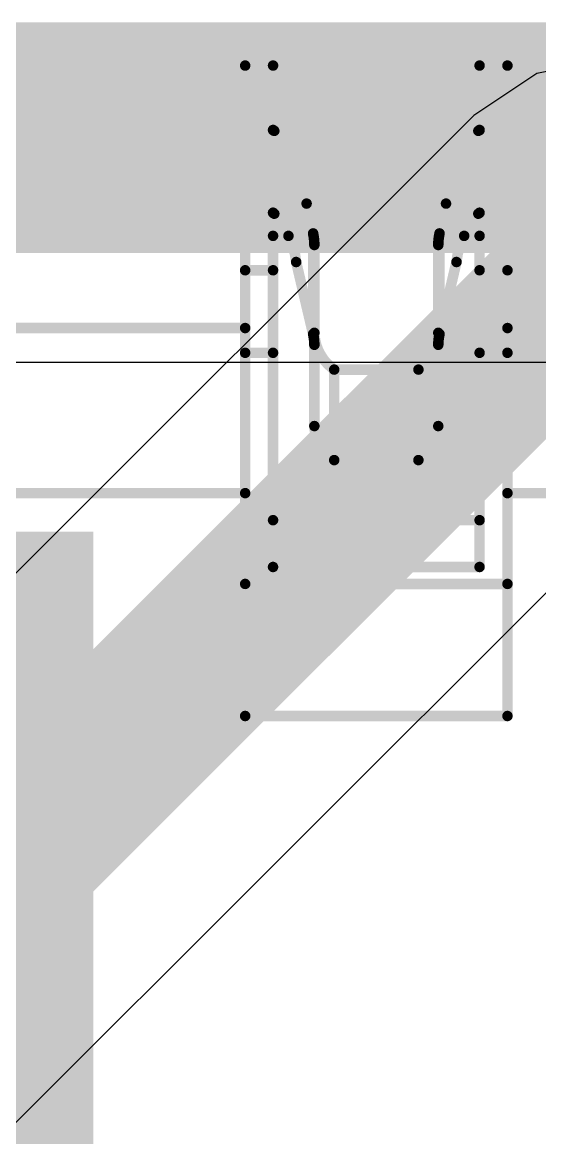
# Model space of a CAD drawing. Header units: inches. Extents: x -11 to 5433, y -4 to 5447.
# Drawn here: x 8.151 to 8.778, y 28.544 to 29.895 of the extents above; entities that cross this region are included whole.
import ezdxf

# ---------------------------------------------------------------- set-up
doc = ezdxf.new("R2010")
doc.units = ezdxf.units.IN
for name, color, linetype in [('Bottom Layer', 5, 'Continuous'), ('Ground', 16, 'Continuous'), ('Mechanical 4', 56, 'Continuous'), ('Top Layer', 1, 'Continuous'), ('Top Solder', 216, 'Continuous')]:
    doc.layers.add(name, color=color, linetype=linetype)

# ---------------------------------------------------------------- blocks, each defined once
blk = doc.blocks.new('QTH_030_01_L_D_A_K_TR_157')
at = {"layer": 'Top Solder'}
blk.add_hatch(color=216, dxfattribs=at).paths.add_polyline_path([(7.07339962, 0.42160063), (9.81659962, 0.42160063), (9.81659962, -0.42160063), (7.07339962, -0.42160063)])

msp = doc.modelspace()

# ---------------------------------------------------------------- linework, layer by layer
at = {"layer": 'Bottom Layer'}
msp.add_line((5.61242464, 29.48371802), (14.1753209, 29.48371802), dxfattribs=at)
msp.add_lwpolyline([(5.34190194, 29.7556428, 0.2794, 0.2794, 0), (14.2879572, 29.7556428, 0.2794, 0.2794, 0)], format="xyseb", dxfattribs=at)
at = {"layer": 'Ground'}
for p, q in [((8.86425456, 29.85137794), (8.77419886, 29.83346586)), ((8.77419886, 29.83346586), (8.69785662, 29.78245504)), ((8.69785662, 29.78245504), (7.27968826, 28.36428414)), ((7.612484139999999, 28.03148826), (8.9617296, 29.38073118))]:
    msp.add_line(p, q, dxfattribs=at)
for points in [[(7.188199999999999, 27.94, 0.2076069, 0.2076069, 0), (8.86425456, 29.61605456, 0.2076069, 0.2076069, 0)], [(8.86425456, 29.61605456, 0.2076069, 0.2076069, 0), (21.26014544, 29.61605456, 0.2076069, 0.2076069, 0)]]:
    msp.add_lwpolyline(points, format="xyseb", dxfattribs=at)
msp.add_lwpolyline([(8.8123522, 29.61605456, 0.10380218, 0.10380218, 1), (8.916156919999999, 29.61605456, 0.10380218, 0.10380218, 1)], format="xyseb", close=True, dxfattribs=at)
msp.add_lwpolyline([(8.8123522, 29.61605456, 0.10380218, 0.10380218, 1), (8.916156919999999, 29.61605456, 0.10380218, 0.10380218, 1)], format="xyseb", close=True, dxfattribs=at)
at = {"layer": 'Mechanical 4'}
for points in [[(8.421154099999999, 29.84294514, 0.0127, 0.0127, 0), (8.7386541, 29.84294514, 0.0127, 0.0127, 0)], [(8.421154099999999, 29.0549457, 0.0127, 0.0127, 0), (8.421154099999999, 29.84294514, 0.0127, 0.0127, 0)], [(8.45490562, 29.23548127999999, 0.0127, 0.0127, 0), (8.45490562, 29.84294514, 0.0127, 0.0127, 0)], [(8.70490512, 29.23548127999999, 0.0127, 0.0127, 0), (8.70490512, 29.84294514, 0.0127, 0.0127, 0)], [(8.7386541, 29.0549457, 0.0127, 0.0127, 0), (8.7386541, 29.84294514, 0.0127, 0.0127, 0)], [(8.454999599999999, 29.764609, 0.0127, 0.0127, -0.03260548552301488), (8.45490308, 29.76474616, 0.0127, 0.0127, 0)], [(8.45490562, 29.76494682, 0.0127, 0.0127, 0), (8.70490512, 29.76494682, 0.0127, 0.0127, 0)], [(8.455070719999998, 29.76453788, 0.0127, 0.0127, -0.02828759415295775), (8.45500214, 29.764609, 0.0127, 0.0127, 0)], [(8.455164700000001, 29.76445914, 0.0127, 0.0127, -0.02675080198802391), (8.455070719999998, 29.76453788, 0.0127, 0.0127, 0)], [(8.45528916, 29.76437278, 0.0127, 0.0127, -0.02199381113149003), (8.455164700000001, 29.76445914, 0.0127, 0.0127, 0)], [(8.4554568, 29.76427626, 0.0127, 0.0127, -0.01668692770007243), (8.45528916, 29.76437278, 0.0127, 0.0127, 0)], [(8.455659999999998, 29.76416958, 0.0127, 0.0127, -0.009375562025049172), (8.45545426, 29.76427626, 0.0127, 0.0127, 0)], [(8.45589876, 29.76405528, 0.0127, 0.0127, -0.005205298960555156), (8.455659999999998, 29.76416704, 0.0127, 0.0127, 0)], [(8.45589876, 29.76405528, 0.0127, 0.0127, 0), (8.456155299999999, 29.7639359, 0.0127, 0.0127, 0)], [(8.456155299999999, 29.7639359, 0.0127, 0.0127, 0), (8.45642454, 29.76381652, 0.0127, 0.0127, 0)], [(8.45642454, 29.66343572, 0.0127, 0.0127, 0), (8.45642454, 29.76381652, 0.0127, 0.0127, 0)], [(8.45642454, 29.76381652, 0.0127, 0.0127, -0.1798941776662689), (8.495532919999999, 29.67571154, 0.0127, 0.0127, 0)], [(8.66427782, 29.67571154, 0.0127, 0.0127, -0.1798941776662689), (8.703386199999999, 29.76381652, 0.0127, 0.0127, 0)], [(8.703386199999999, 29.76381652, 0.0127, 0.0127, 0), (8.70389674, 29.76405274, 0.0127, 0.0127, 0)], [(8.703386199999999, 29.66343572, 0.0127, 0.0127, 0), (8.703386199999999, 29.76381652, 0.0127, 0.0127, 0)], [(8.70389674, 29.76405274, 0.0127, 0.0127, 0), (8.704132959999999, 29.7641645, 0.0127, 0.0127, 0)], [(8.70434378, 29.76427118, 0.0127, 0.0127, -0.007070259504887564), (8.704132959999999, 29.7641645, 0.0127, 0.0127, 0)], [(8.70451904, 29.76437024, 0.0127, 0.0127, -0.0122088184854346), (8.70434124, 29.76427118, 0.0127, 0.0127, 0)], [(8.70466128, 29.76446168, 0.0127, 0.0127, -0.02261983001295325), (8.70452158, 29.76437024, 0.0127, 0.0127, 0)], [(8.7047578, 29.76454042, 0.0127, 0.0127, -0.03188108965955178), (8.70465874, 29.76446168, 0.0127, 0.0127, 0)], [(8.70482384, 29.76461408, 0.0127, 0.0127, -0.03744577973303915), (8.7047578, 29.76454042, 0.0127, 0.0127, 0)], [(8.704869559999999, 29.76468012, 0.0127, 0.0127, -0.03268866419678517), (8.70482384, 29.76461154, 0.0127, 0.0127, 0)], [(8.704902579999999, 29.76474616, 0.0127, 0.0127, -0.01323434501711509), (8.70486702, 29.76468012, 0.0127, 0.0127, 0)], [(8.495532919999999, 29.67571154, 0.0127, 0.0127, 0), (8.66427782, 29.67571154, 0.0127, 0.0127, 0)], [(8.495532919999999, 29.67571154, 0.0127, 0.0127, 0), (8.503386599999999, 29.6396156, 0.0127, 0.0127, 0)], [(8.656424139999999, 29.6396156, 0.0127, 0.0127, 0), (8.66427782, 29.67571154, 0.0127, 0.0127, 0)], [(8.45500214, 29.6644949, 0.0127, 0.0127, -0.02859692936621987), (8.45490308, 29.66467777999999, 0.0127, 0.0127, 0)], [(8.455164700000001, 29.66429678, 0.0127, 0.0127, -0.05432141874884661), (8.45500468, 29.66449744, 0.0127, 0.0127, 0)], [(8.45528916, 29.6641774, 0.0127, 0.0127, -0.02338615132923536), (8.455164700000001, 29.66429424, 0.0127, 0.0127, 0)], [(8.45545426, 29.66405294, 0.0127, 0.0127, -0.01856230598276281), (8.45528916, 29.66417994, 0.0127, 0.0127, 0)], [(8.455659999999998, 29.66390816, 0.0127, 0.0127, -0.01073692509191091), (8.45545426, 29.6640504, 0.0127, 0.0127, 0)], [(8.45589876, 29.66375576, 0.0127, 0.0127, -0.006054831016235098), (8.455662539999999, 29.66390816, 0.0127, 0.0127, 0)], [(8.45589876, 29.6637583, 0.0127, 0.0127, 0), (8.456155299999999, 29.66359828, 0.0127, 0.0127, 0)], [(8.456155299999999, 29.66359828, 0.0127, 0.0127, 0), (8.45642454, 29.66343572, 0.0127, 0.0127, 0)], [(8.45642454, 29.66343826, 0.0127, 0.0127, -0.1625908253546253), (8.48286594, 29.6049446, 0.0127, 0.0127, 0)], [(8.6769448, 29.6049446, 0.0127, 0.0127, -0.1625908253546254), (8.703386199999999, 29.66343826, 0.0127, 0.0127, 0)], [(8.703386199999999, 29.66343572, 0.0127, 0.0127, 0), (8.70389674, 29.66375322, 0.0127, 0.0127, 0)], [(8.704132959999999, 29.66390308, 0.0127, 0.0127, -0.004820614357123571), (8.70389674, 29.66375322, 0.0127, 0.0127, 0)], [(8.70434124, 29.66404532, 0.0127, 0.0127, -0.008119958890505586), (8.70413042, 29.66390308, 0.0127, 0.0127, 0)], [(8.70451904, 29.66418248, 0.0127, 0.0127, -0.01372913836565216), (8.70434124, 29.66404786, 0.0127, 0.0127, 0)], [(8.70465874, 29.66429932, 0.0127, 0.0127, -0.02446216594093749), (8.70452158, 29.66417994, 0.0127, 0.0127, 0)], [(8.7047578, 29.664406, 0.0127, 0.0127, -0.03231853508771725), (8.70465874, 29.66429932, 0.0127, 0.0127, 0)], [(8.70482384, 29.66450252, 0.0127, 0.0127, -0.03504147994136585), (8.7047578, 29.664406, 0.0127, 0.0127, 0)], [(8.704869559999999, 29.66459142, 0.0127, 0.0127, -0.02840446135224466), (8.70482384, 29.66450252, 0.0127, 0.0127, 0)], [(8.70490512, 29.66467524, 0.0127, 0.0127, -0.01102179317502312), (8.704869559999999, 29.66458888, 0.0127, 0.0127, 0)], [(8.45490562, 29.63661078, 0.0127, 0.0127, 0), (8.473567, 29.63661078, 0.0127, 0.0127, 0)], [(8.503386599999999, 29.5176575, 0.0127, 0.0127, 0), (8.503386599999999, 29.6396156, 0.0127, 0.0127, 0)], [(8.503386599999999, 29.6396156, 0.0127, 0.0127, -0.05365795323389039), (8.50490552, 29.625544, 0.0127, 0.0127, 0)], [(8.65490522, 29.625544, 0.0127, 0.0127, -0.05365795323389057), (8.656424139999999, 29.6396156, 0.0127, 0.0127, 0)], [(8.656424139999999, 29.5176575, 0.0127, 0.0127, 0), (8.656424139999999, 29.6396156, 0.0127, 0.0127, 0)], [(8.68624374, 29.63661078, 0.0127, 0.0127, 0), (8.70490512, 29.63661078, 0.0127, 0.0127, 0)], [(8.50490552, 29.40619468, 0.0127, 0.0127, 0), (8.50490552, 29.625544, 0.0127, 0.0127, 0)], [(8.65490522, 29.40619468, 0.0127, 0.0127, 0), (8.65490522, 29.625544, 0.0127, 0.0127, 0)], [(8.4828634, 29.60494714, 0.0127, 0.0127, 0), (8.503386599999999, 29.5176575, 0.0127, 0.0127, 0)], [(8.656424139999999, 29.5176575, 0.0127, 0.0127, 0), (8.6769448, 29.60494714, 0.0127, 0.0127, 0)], [(8.421154099999999, 29.59494462, 0.0127, 0.0127, 0), (8.45490562, 29.59494462, 0.0127, 0.0127, 0)], [(8.70490512, 29.59494462, 0.0127, 0.0127, 0), (8.7386541, 29.59494462, 0.0127, 0.0127, 0)], [(8.103654099999998, 29.52494476, 0.0127, 0.0127, 0), (8.421154099999999, 29.52494476, 0.0127, 0.0127, 0)], [(8.528913600000001, 29.47460704, 0.0127, 0.0127, -0.2374801051860469), (8.50490552, 29.51917896, 0.0127, 0.0127, 0)], [(8.65490522, 29.51917896, 0.0127, 0.0127, -0.2374801051860468), (8.63089714, 29.47460704, 0.0127, 0.0127, 0)], [(8.7386541, 29.52494476, 0.0127, 0.0127, 0), (9.0561541, 29.52494476, 0.0127, 0.0127, 0)], [(8.503386599999999, 29.5176575, 0.0127, 0.0127, -0.05786387190107989), (8.50490552, 29.50463492, 0.0127, 0.0127, 0)], [(8.65490522, 29.50463492, 0.0127, 0.0127, -0.05786387190108001), (8.656424139999999, 29.5176575, 0.0127, 0.0127, 0)], [(8.421154099999999, 29.49494482, 0.0127, 0.0127, 0), (8.45490562, 29.49494482, 0.0127, 0.0127, 0)], [(8.70490512, 29.49494482, 0.0127, 0.0127, 0), (8.7386541, 29.49494482, 0.0127, 0.0127, 0)], [(8.52891614, 29.47460704, 0.0127, 0.0127, 0), (8.6308946, 29.47460704, 0.0127, 0.0127, 0)], [(8.52891614, 29.36494508, 0.0127, 0.0127, 0), (8.52891614, 29.47460704, 0.0127, 0.0127, 0)], [(8.6308946, 29.36494508, 0.0127, 0.0127, 0), (8.6308946, 29.47460704, 0.0127, 0.0127, 0)], [(8.528913600000001, 29.36494762, 0.0127, 0.0127, -0.2473774779353231), (8.50490552, 29.40619722, 0.0127, 0.0127, 0)], [(8.65490522, 29.40619722, 0.0127, 0.0127, -0.2473774779353234), (8.63089714, 29.36494762, 0.0127, 0.0127, 0)], [(8.52891614, 29.36494508, 0.0127, 0.0127, 0), (8.6308946, 29.36494508, 0.0127, 0.0127, 0)], [(8.103654099999998, 29.32494516, 0.0127, 0.0127, 0), (8.421154099999999, 29.32494516, 0.0127, 0.0127, 0)], [(8.7386541, 29.32494516, 0.0127, 0.0127, 0), (9.0561541, 29.32494516, 0.0127, 0.0127, 0)], [(8.45490562, 29.29215376, 0.0127, 0.0127, 0), (8.70490512, 29.29215376, 0.0127, 0.0127, 0)], [(8.45490562, 29.23548127999999, 0.0127, 0.0127, 0), (8.70490512, 29.23548127999999, 0.0127, 0.0127, 0)], [(8.421154099999999, 29.21494538, 0.0127, 0.0127, 0), (8.7386541, 29.21494538, 0.0127, 0.0127, 0)], [(8.421154099999999, 29.0549457, 0.0127, 0.0127, 0), (8.7386541, 29.0549457, 0.0127, 0.0127, 0)]]:
    msp.add_lwpolyline(points, format="xyseb", dxfattribs=at)
for points in [[(8.4179791, 29.84294514, 0.00635, 0.00635, 1), (8.4243291, 29.84294514, 0.00635, 0.00635, 1)], [(8.4179791, 29.84294514, 0.00635, 0.00635, 1), (8.4243291, 29.84294514, 0.00635, 0.00635, 1)], [(8.45173062, 29.84294514, 0.00635, 0.00635, 1), (8.458080619999999, 29.84294514, 0.00635, 0.00635, 1)], [(8.701730119999999, 29.84294514, 0.00635, 0.00635, 1), (8.70808012, 29.84294514, 0.00635, 0.00635, 1)], [(8.7354791, 29.84294514, 0.00635, 0.00635, 1), (8.741829099999999, 29.84294514, 0.00635, 0.00635, 1)], [(8.7354791, 29.84294514, 0.00635, 0.00635, 1), (8.741829099999999, 29.84294514, 0.00635, 0.00635, 1)], [(8.45172808, 29.76474616, 0.00635, 0.00635, 1), (8.45807808, 29.76474616, 0.00635, 0.00635, 1)], [(8.45173062, 29.76494682, 0.00635, 0.00635, 1), (8.458080619999999, 29.76494682, 0.00635, 0.00635, 1)], [(8.4518246, 29.764609, 0.00635, 0.00635, 1), (8.4581746, 29.764609, 0.00635, 0.00635, 1)], [(8.45182714, 29.764609, 0.00635, 0.00635, 1), (8.45817714, 29.764609, 0.00635, 0.00635, 1)], [(8.45189572, 29.76453788, 0.00635, 0.00635, 1), (8.45824572, 29.76453788, 0.00635, 0.00635, 1)], [(8.45189572, 29.76453788, 0.00635, 0.00635, 1), (8.45824572, 29.76453788, 0.00635, 0.00635, 1)], [(8.451989699999999, 29.76445914, 0.00635, 0.00635, 1), (8.4583397, 29.76445914, 0.00635, 0.00635, 1)], [(8.451989699999999, 29.76445914, 0.00635, 0.00635, 1), (8.4583397, 29.76445914, 0.00635, 0.00635, 1)], [(8.45211416, 29.76437278, 0.00635, 0.00635, 1), (8.458464159999998, 29.76437278, 0.00635, 0.00635, 1)], [(8.45211416, 29.76437278, 0.00635, 0.00635, 1), (8.458464159999998, 29.76437278, 0.00635, 0.00635, 1)], [(8.45227926, 29.76427626, 0.00635, 0.00635, 1), (8.45862926, 29.76427626, 0.00635, 0.00635, 1)], [(8.4522818, 29.76427626, 0.00635, 0.00635, 1), (8.4586318, 29.76427626, 0.00635, 0.00635, 1)], [(8.452485, 29.76416958, 0.00635, 0.00635, 1), (8.458835, 29.76416958, 0.00635, 0.00635, 1)], [(8.452485, 29.76416704, 0.00635, 0.00635, 1), (8.458835, 29.76416704, 0.00635, 0.00635, 1)], [(8.45272376, 29.76405528, 0.00635, 0.00635, 1), (8.459073759999999, 29.76405528, 0.00635, 0.00635, 1)], [(8.45272376, 29.76405528, 0.00635, 0.00635, 1), (8.459073759999999, 29.76405528, 0.00635, 0.00635, 1)], [(8.4529803, 29.7639359, 0.00635, 0.00635, 1), (8.4593303, 29.7639359, 0.00635, 0.00635, 1)], [(8.4529803, 29.7639359, 0.00635, 0.00635, 1), (8.4593303, 29.7639359, 0.00635, 0.00635, 1)], [(8.45324954, 29.76381652, 0.00635, 0.00635, 1), (8.45959954, 29.76381652, 0.00635, 0.00635, 1)], [(8.45324954, 29.76381652, 0.00635, 0.00635, 1), (8.45959954, 29.76381652, 0.00635, 0.00635, 1)], [(8.45324954, 29.76381652, 0.00635, 0.00635, 1), (8.45959954, 29.76381652, 0.00635, 0.00635, 1)], [(8.7002112, 29.76381652, 0.00635, 0.00635, 1), (8.7065612, 29.76381652, 0.00635, 0.00635, 1)], [(8.7002112, 29.76381652, 0.00635, 0.00635, 1), (8.7065612, 29.76381652, 0.00635, 0.00635, 1)], [(8.7002112, 29.76381652, 0.00635, 0.00635, 1), (8.7065612, 29.76381652, 0.00635, 0.00635, 1)], [(8.70072174, 29.76405274, 0.00635, 0.00635, 1), (8.70707174, 29.76405274, 0.00635, 0.00635, 1)], [(8.70072174, 29.76405274, 0.00635, 0.00635, 1), (8.70707174, 29.76405274, 0.00635, 0.00635, 1)], [(8.70095796, 29.7641645, 0.00635, 0.00635, 1), (8.70730796, 29.7641645, 0.00635, 0.00635, 1)], [(8.70095796, 29.7641645, 0.00635, 0.00635, 1), (8.70730796, 29.7641645, 0.00635, 0.00635, 1)], [(8.701166240000001, 29.76427118, 0.00635, 0.00635, 1), (8.70751624, 29.76427118, 0.00635, 0.00635, 1)], [(8.70116878, 29.76427118, 0.00635, 0.00635, 1), (8.70751878, 29.76427118, 0.00635, 0.00635, 1)], [(8.70134404, 29.76437024, 0.00635, 0.00635, 1), (8.70769404, 29.76437024, 0.00635, 0.00635, 1)], [(8.70134658, 29.76437024, 0.00635, 0.00635, 1), (8.707696579999999, 29.76437024, 0.00635, 0.00635, 1)], [(8.701483739999999, 29.76446168, 0.00635, 0.00635, 1), (8.70783374, 29.76446168, 0.00635, 0.00635, 1)], [(8.70148628, 29.76446168, 0.00635, 0.00635, 1), (8.70783628, 29.76446168, 0.00635, 0.00635, 1)], [(8.701582799999999, 29.76454042, 0.00635, 0.00635, 1), (8.7079328, 29.76454042, 0.00635, 0.00635, 1)], [(8.701582799999999, 29.76454042, 0.00635, 0.00635, 1), (8.7079328, 29.76454042, 0.00635, 0.00635, 1)], [(8.70164884, 29.76461408, 0.00635, 0.00635, 1), (8.70799884, 29.76461408, 0.00635, 0.00635, 1)], [(8.70164884, 29.76461154, 0.00635, 0.00635, 1), (8.70799884, 29.76461154, 0.00635, 0.00635, 1)], [(8.70169202, 29.76468012, 0.00635, 0.00635, 1), (8.708042019999999, 29.76468012, 0.00635, 0.00635, 1)], [(8.70169456, 29.76468012, 0.00635, 0.00635, 1), (8.70804456, 29.76468012, 0.00635, 0.00635, 1)], [(8.70172758, 29.76474616, 0.00635, 0.00635, 1), (8.70807758, 29.76474616, 0.00635, 0.00635, 1)], [(8.701730119999999, 29.76494682, 0.00635, 0.00635, 1), (8.70808012, 29.76494682, 0.00635, 0.00635, 1)], [(8.49235792, 29.67571154, 0.00635, 0.00635, 1), (8.49870792, 29.67571154, 0.00635, 0.00635, 1)], [(8.49235792, 29.67571154, 0.00635, 0.00635, 1), (8.49870792, 29.67571154, 0.00635, 0.00635, 1)], [(8.49235792, 29.67571154, 0.00635, 0.00635, 1), (8.49870792, 29.67571154, 0.00635, 0.00635, 1)], [(8.66110282, 29.67571154, 0.00635, 0.00635, 1), (8.66745282, 29.67571154, 0.00635, 0.00635, 1)], [(8.66110282, 29.67571154, 0.00635, 0.00635, 1), (8.66745282, 29.67571154, 0.00635, 0.00635, 1)], [(8.66110282, 29.67571154, 0.00635, 0.00635, 1), (8.66745282, 29.67571154, 0.00635, 0.00635, 1)], [(8.45172808, 29.66467777999999, 0.00635, 0.00635, 1), (8.45807808, 29.66467777999999, 0.00635, 0.00635, 1)], [(8.45182714, 29.6644949, 0.00635, 0.00635, 1), (8.45817714, 29.6644949, 0.00635, 0.00635, 1)], [(8.45182968, 29.66449744, 0.00635, 0.00635, 1), (8.458179679999999, 29.66449744, 0.00635, 0.00635, 1)], [(8.451989699999999, 29.66429678, 0.00635, 0.00635, 1), (8.4583397, 29.66429678, 0.00635, 0.00635, 1)], [(8.451989699999999, 29.66429424, 0.00635, 0.00635, 1), (8.4583397, 29.66429424, 0.00635, 0.00635, 1)], [(8.45211416, 29.66417994, 0.00635, 0.00635, 1), (8.458464159999998, 29.66417994, 0.00635, 0.00635, 1)], [(8.45211416, 29.6641774, 0.00635, 0.00635, 1), (8.458464159999998, 29.6641774, 0.00635, 0.00635, 1)], [(8.45227926, 29.66405294, 0.00635, 0.00635, 1), (8.45862926, 29.66405294, 0.00635, 0.00635, 1)], [(8.45227926, 29.6640504, 0.00635, 0.00635, 1), (8.45862926, 29.6640504, 0.00635, 0.00635, 1)], [(8.452485, 29.66390816, 0.00635, 0.00635, 1), (8.458835, 29.66390816, 0.00635, 0.00635, 1)], [(8.45248754, 29.66390816, 0.00635, 0.00635, 1), (8.45883754, 29.66390816, 0.00635, 0.00635, 1)], [(8.45272376, 29.6637583, 0.00635, 0.00635, 1), (8.459073759999999, 29.6637583, 0.00635, 0.00635, 1)], [(8.45272376, 29.66375576, 0.00635, 0.00635, 1), (8.459073759999999, 29.66375576, 0.00635, 0.00635, 1)], [(8.4529803, 29.66359828, 0.00635, 0.00635, 1), (8.4593303, 29.66359828, 0.00635, 0.00635, 1)], [(8.4529803, 29.66359828, 0.00635, 0.00635, 1), (8.4593303, 29.66359828, 0.00635, 0.00635, 1)], [(8.45324954, 29.66343826, 0.00635, 0.00635, 1), (8.45959954, 29.66343826, 0.00635, 0.00635, 1)], [(8.45324954, 29.66343572, 0.00635, 0.00635, 1), (8.45959954, 29.66343572, 0.00635, 0.00635, 1)], [(8.45324954, 29.66343572, 0.00635, 0.00635, 1), (8.45959954, 29.66343572, 0.00635, 0.00635, 1)], [(8.7002112, 29.66343826, 0.00635, 0.00635, 1), (8.7065612, 29.66343826, 0.00635, 0.00635, 1)], [(8.7002112, 29.66343572, 0.00635, 0.00635, 1), (8.7065612, 29.66343572, 0.00635, 0.00635, 1)], [(8.7002112, 29.66343572, 0.00635, 0.00635, 1), (8.7065612, 29.66343572, 0.00635, 0.00635, 1)], [(8.70072174, 29.66375322, 0.00635, 0.00635, 1), (8.70707174, 29.66375322, 0.00635, 0.00635, 1)], [(8.70072174, 29.66375322, 0.00635, 0.00635, 1), (8.70707174, 29.66375322, 0.00635, 0.00635, 1)], [(8.70095542, 29.66390308, 0.00635, 0.00635, 1), (8.707305419999999, 29.66390308, 0.00635, 0.00635, 1)], [(8.70095796, 29.66390308, 0.00635, 0.00635, 1), (8.70730796, 29.66390308, 0.00635, 0.00635, 1)], [(8.701166240000001, 29.66404786, 0.00635, 0.00635, 1), (8.70751624, 29.66404786, 0.00635, 0.00635, 1)], [(8.701166240000001, 29.66404532, 0.00635, 0.00635, 1), (8.70751624, 29.66404532, 0.00635, 0.00635, 1)], [(8.70134404, 29.66418248, 0.00635, 0.00635, 1), (8.70769404, 29.66418248, 0.00635, 0.00635, 1)], [(8.70134658, 29.66417994, 0.00635, 0.00635, 1), (8.707696579999999, 29.66417994, 0.00635, 0.00635, 1)], [(8.701483739999999, 29.66429932, 0.00635, 0.00635, 1), (8.70783374, 29.66429932, 0.00635, 0.00635, 1)], [(8.701483739999999, 29.66429932, 0.00635, 0.00635, 1), (8.70783374, 29.66429932, 0.00635, 0.00635, 1)], [(8.701582799999999, 29.664406, 0.00635, 0.00635, 1), (8.7079328, 29.664406, 0.00635, 0.00635, 1)], [(8.701582799999999, 29.664406, 0.00635, 0.00635, 1), (8.7079328, 29.664406, 0.00635, 0.00635, 1)], [(8.70164884, 29.66450252, 0.00635, 0.00635, 1), (8.70799884, 29.66450252, 0.00635, 0.00635, 1)], [(8.70164884, 29.66450252, 0.00635, 0.00635, 1), (8.70799884, 29.66450252, 0.00635, 0.00635, 1)], [(8.70169456, 29.66459142, 0.00635, 0.00635, 1), (8.70804456, 29.66459142, 0.00635, 0.00635, 1)], [(8.70169456, 29.66458888, 0.00635, 0.00635, 1), (8.70804456, 29.66458888, 0.00635, 0.00635, 1)], [(8.701730119999999, 29.66467524, 0.00635, 0.00635, 1), (8.70808012, 29.66467524, 0.00635, 0.00635, 1)], [(8.45173062, 29.63661078, 0.00635, 0.00635, 1), (8.458080619999999, 29.63661078, 0.00635, 0.00635, 1)], [(8.470392, 29.63661078, 0.00635, 0.00635, 1), (8.476742, 29.63661078, 0.00635, 0.00635, 1)], [(8.5002116, 29.6396156, 0.00635, 0.00635, 1), (8.5065616, 29.6396156, 0.00635, 0.00635, 1)], [(8.5002116, 29.6396156, 0.00635, 0.00635, 1), (8.5065616, 29.6396156, 0.00635, 0.00635, 1)], [(8.5002116, 29.6396156, 0.00635, 0.00635, 1), (8.5065616, 29.6396156, 0.00635, 0.00635, 1)], [(8.65324914, 29.6396156, 0.00635, 0.00635, 1), (8.65959914, 29.6396156, 0.00635, 0.00635, 1)], [(8.65324914, 29.6396156, 0.00635, 0.00635, 1), (8.65959914, 29.6396156, 0.00635, 0.00635, 1)], [(8.65324914, 29.6396156, 0.00635, 0.00635, 1), (8.65959914, 29.6396156, 0.00635, 0.00635, 1)], [(8.68306874, 29.63661078, 0.00635, 0.00635, 1), (8.689418739999999, 29.63661078, 0.00635, 0.00635, 1)], [(8.701730119999999, 29.63661078, 0.00635, 0.00635, 1), (8.70808012, 29.63661078, 0.00635, 0.00635, 1)], [(8.501730519999999, 29.625544, 0.00635, 0.00635, 1), (8.508080519999998, 29.625544, 0.00635, 0.00635, 1)], [(8.501730519999999, 29.625544, 0.00635, 0.00635, 1), (8.508080519999998, 29.625544, 0.00635, 0.00635, 1)], [(8.65173022, 29.625544, 0.00635, 0.00635, 1), (8.658080219999999, 29.625544, 0.00635, 0.00635, 1)], [(8.65173022, 29.625544, 0.00635, 0.00635, 1), (8.658080219999999, 29.625544, 0.00635, 0.00635, 1)], [(8.479688399999999, 29.60494714, 0.00635, 0.00635, 1), (8.4860384, 29.60494714, 0.00635, 0.00635, 1)], [(8.47969094, 29.6049446, 0.00635, 0.00635, 1), (8.48604094, 29.6049446, 0.00635, 0.00635, 1)], [(8.673769799999999, 29.60494714, 0.00635, 0.00635, 1), (8.6801198, 29.60494714, 0.00635, 0.00635, 1)], [(8.673769799999999, 29.6049446, 0.00635, 0.00635, 1), (8.6801198, 29.6049446, 0.00635, 0.00635, 1)], [(8.4179791, 29.59494462, 0.00635, 0.00635, 1), (8.4243291, 29.59494462, 0.00635, 0.00635, 1)], [(8.45173062, 29.59494462, 0.00635, 0.00635, 1), (8.458080619999999, 29.59494462, 0.00635, 0.00635, 1)], [(8.701730119999999, 29.59494462, 0.00635, 0.00635, 1), (8.70808012, 29.59494462, 0.00635, 0.00635, 1)], [(8.7354791, 29.59494462, 0.00635, 0.00635, 1), (8.741829099999999, 29.59494462, 0.00635, 0.00635, 1)], [(8.4179791, 29.52494476, 0.00635, 0.00635, 1), (8.4243291, 29.52494476, 0.00635, 0.00635, 1)], [(8.501730519999999, 29.51917896, 0.00635, 0.00635, 1), (8.508080519999998, 29.51917896, 0.00635, 0.00635, 1)], [(8.65173022, 29.51917896, 0.00635, 0.00635, 1), (8.658080219999999, 29.51917896, 0.00635, 0.00635, 1)], [(8.7354791, 29.52494476, 0.00635, 0.00635, 1), (8.741829099999999, 29.52494476, 0.00635, 0.00635, 1)], [(8.5002116, 29.5176575, 0.00635, 0.00635, 1), (8.5065616, 29.5176575, 0.00635, 0.00635, 1)], [(8.5002116, 29.5176575, 0.00635, 0.00635, 1), (8.5065616, 29.5176575, 0.00635, 0.00635, 1)], [(8.5002116, 29.5176575, 0.00635, 0.00635, 1), (8.5065616, 29.5176575, 0.00635, 0.00635, 1)], [(8.65324914, 29.5176575, 0.00635, 0.00635, 1), (8.65959914, 29.5176575, 0.00635, 0.00635, 1)], [(8.65324914, 29.5176575, 0.00635, 0.00635, 1), (8.65959914, 29.5176575, 0.00635, 0.00635, 1)], [(8.65324914, 29.5176575, 0.00635, 0.00635, 1), (8.65959914, 29.5176575, 0.00635, 0.00635, 1)], [(8.4179791, 29.49494482, 0.00635, 0.00635, 1), (8.4243291, 29.49494482, 0.00635, 0.00635, 1)], [(8.45173062, 29.49494482, 0.00635, 0.00635, 1), (8.458080619999999, 29.49494482, 0.00635, 0.00635, 1)], [(8.501730519999999, 29.50463492, 0.00635, 0.00635, 1), (8.508080519999998, 29.50463492, 0.00635, 0.00635, 1)], [(8.65173022, 29.50463492, 0.00635, 0.00635, 1), (8.658080219999999, 29.50463492, 0.00635, 0.00635, 1)], [(8.701730119999999, 29.49494482, 0.00635, 0.00635, 1), (8.70808012, 29.49494482, 0.00635, 0.00635, 1)], [(8.7354791, 29.49494482, 0.00635, 0.00635, 1), (8.741829099999999, 29.49494482, 0.00635, 0.00635, 1)], [(8.525738599999999, 29.47460704, 0.00635, 0.00635, 1), (8.5320886, 29.47460704, 0.00635, 0.00635, 1)], [(8.52574114, 29.47460704, 0.00635, 0.00635, 1), (8.53209114, 29.47460704, 0.00635, 0.00635, 1)], [(8.52574114, 29.47460704, 0.00635, 0.00635, 1), (8.53209114, 29.47460704, 0.00635, 0.00635, 1)], [(8.627719599999999, 29.47460704, 0.00635, 0.00635, 1), (8.6340696, 29.47460704, 0.00635, 0.00635, 1)], [(8.627719599999999, 29.47460704, 0.00635, 0.00635, 1), (8.6340696, 29.47460704, 0.00635, 0.00635, 1)], [(8.62772214, 29.47460704, 0.00635, 0.00635, 1), (8.634072139999999, 29.47460704, 0.00635, 0.00635, 1)], [(8.501730519999999, 29.40619722, 0.00635, 0.00635, 1), (8.508080519999998, 29.40619722, 0.00635, 0.00635, 1)], [(8.501730519999999, 29.40619468, 0.00635, 0.00635, 1), (8.508080519999998, 29.40619468, 0.00635, 0.00635, 1)], [(8.65173022, 29.40619722, 0.00635, 0.00635, 1), (8.658080219999999, 29.40619722, 0.00635, 0.00635, 1)], [(8.65173022, 29.40619468, 0.00635, 0.00635, 1), (8.658080219999999, 29.40619468, 0.00635, 0.00635, 1)], [(8.525738599999999, 29.36494762, 0.00635, 0.00635, 1), (8.5320886, 29.36494762, 0.00635, 0.00635, 1)], [(8.52574114, 29.36494508, 0.00635, 0.00635, 1), (8.53209114, 29.36494508, 0.00635, 0.00635, 1)], [(8.52574114, 29.36494508, 0.00635, 0.00635, 1), (8.53209114, 29.36494508, 0.00635, 0.00635, 1)], [(8.627719599999999, 29.36494508, 0.00635, 0.00635, 1), (8.6340696, 29.36494508, 0.00635, 0.00635, 1)], [(8.627719599999999, 29.36494508, 0.00635, 0.00635, 1), (8.6340696, 29.36494508, 0.00635, 0.00635, 1)], [(8.62772214, 29.36494762, 0.00635, 0.00635, 1), (8.634072139999999, 29.36494762, 0.00635, 0.00635, 1)], [(8.4179791, 29.32494516, 0.00635, 0.00635, 1), (8.4243291, 29.32494516, 0.00635, 0.00635, 1)], [(8.7354791, 29.32494516, 0.00635, 0.00635, 1), (8.741829099999999, 29.32494516, 0.00635, 0.00635, 1)], [(8.45173062, 29.29215376, 0.00635, 0.00635, 1), (8.458080619999999, 29.29215376, 0.00635, 0.00635, 1)], [(8.701730119999999, 29.29215376, 0.00635, 0.00635, 1), (8.70808012, 29.29215376, 0.00635, 0.00635, 1)], [(8.45173062, 29.23548127999999, 0.00635, 0.00635, 1), (8.458080619999999, 29.23548127999999, 0.00635, 0.00635, 1)], [(8.45173062, 29.23548127999999, 0.00635, 0.00635, 1), (8.458080619999999, 29.23548127999999, 0.00635, 0.00635, 1)], [(8.701730119999999, 29.23548127999999, 0.00635, 0.00635, 1), (8.70808012, 29.23548127999999, 0.00635, 0.00635, 1)], [(8.701730119999999, 29.23548127999999, 0.00635, 0.00635, 1), (8.70808012, 29.23548127999999, 0.00635, 0.00635, 1)], [(8.4179791, 29.21494538, 0.00635, 0.00635, 1), (8.4243291, 29.21494538, 0.00635, 0.00635, 1)], [(8.7354791, 29.21494538, 0.00635, 0.00635, 1), (8.741829099999999, 29.21494538, 0.00635, 0.00635, 1)], [(8.4179791, 29.0549457, 0.00635, 0.00635, 1), (8.4243291, 29.0549457, 0.00635, 0.00635, 1)], [(8.4179791, 29.0549457, 0.00635, 0.00635, 1), (8.4243291, 29.0549457, 0.00635, 0.00635, 1)], [(8.7354791, 29.0549457, 0.00635, 0.00635, 1), (8.741829099999999, 29.0549457, 0.00635, 0.00635, 1)], [(8.7354791, 29.0549457, 0.00635, 0.00635, 1), (8.741829099999999, 29.0549457, 0.00635, 0.00635, 1)]]:
    msp.add_lwpolyline(points, format="xyseb", close=True, dxfattribs=at)
at = {"layer": 'Top Layer'}
msp.add_line((5.61242464, 29.48371802), (14.07002266, 29.48371802), dxfattribs=at)
msp.add_lwpolyline([(5.34190194, 29.7556428, 0.2794, 0.2794, 0), (14.07002266, 29.7556428, 0.2794, 0.2794, 0)], format="xyseb", dxfattribs=at)

# ---------------------------------------------------------------- block references
at = {"rotation": 180}
msp.add_blockref('QTH_030_01_L_D_A_K_TR_157', (15.3105993, 28.85674696), dxfattribs=at)

doc.saveas('drawing.dxf')
